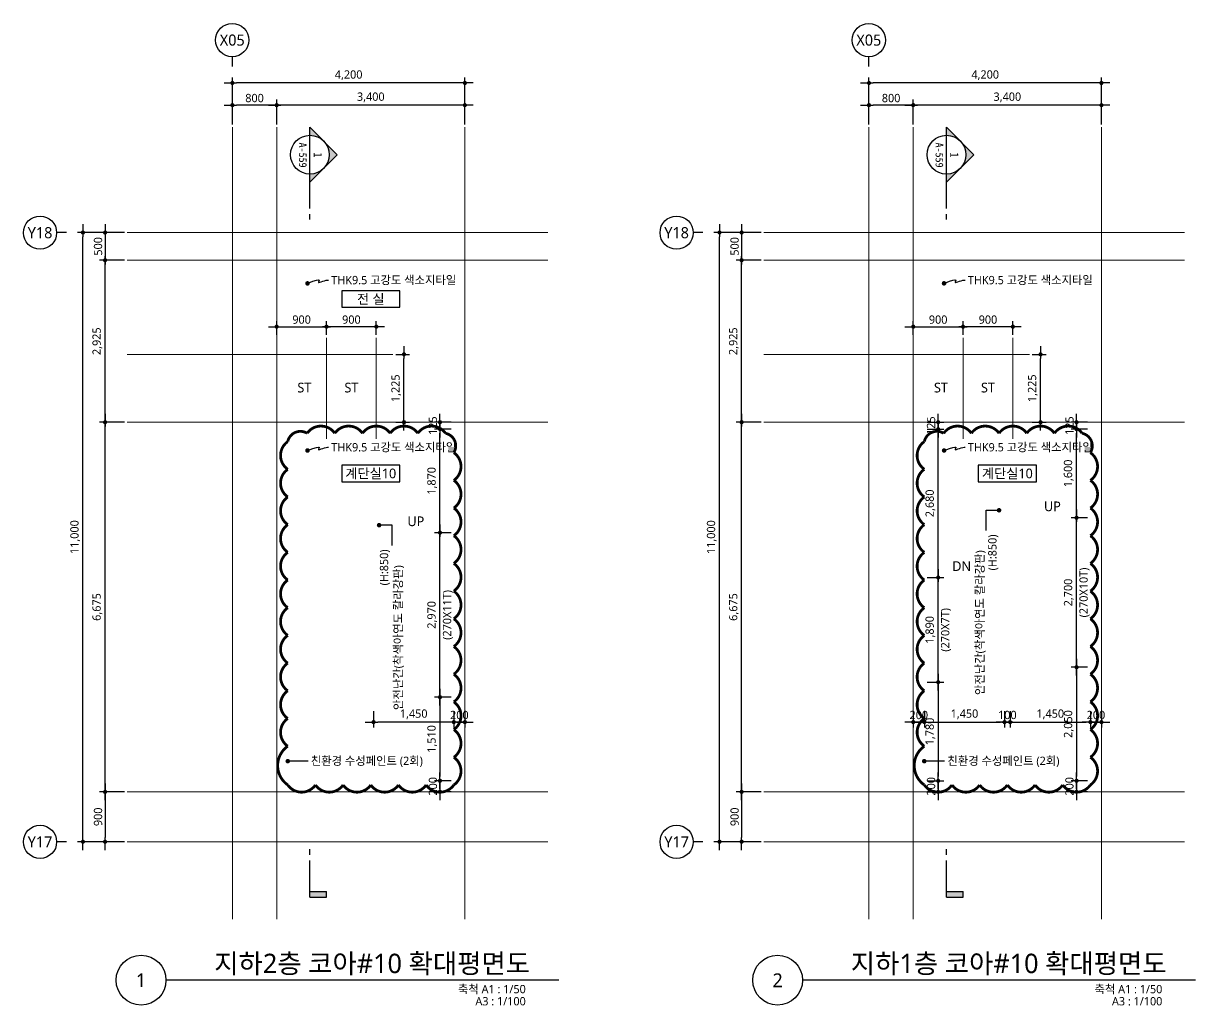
# Model space of a CAD drawing. Header units: millimetres. Extents: x 1467181 to 1850972, y 836037 to 895281.
# Drawn here: x 1467181 to 1488356, y 837003 to 854736 of the extents above; entities that cross this region are included whole.
import ezdxf
from ezdxf.enums import TextEntityAlignment as Align

# ---------------------------------------------------------------- set-up
doc = ezdxf.new("R2010")
doc.units = ezdxf.units.MM
doc.header["$MEASUREMENT"] = 0
doc.linetypes.add('CEN', pattern=[62, 60, -1, 0, -1])
doc.layers.get('0').update_dxf_attribs({"linetype": 'CONTINUOUS'})
for name, color, linetype, lineweight in [('A-AXIS-BUBL', 7, 'CONTINUOUS', 25), ('A-CNTL', 1, 'CEN', 15), ('A-DIMS', 7, 'CONTINUOUS', 25), ('A-MKXS-LEAD', 7, 'CONTINUOUS', 25), ('A-MKXS-MAK1', 3, 'CONTINUOUS', 25), ('A-MKXS-TEXT1', 3, 'CONTINUOUS', 25), ('A-MKXS-TEXT2', 7, 'CONTINUOUS', 25), ('A-MKXX-NAME', 3, 'CONTINUOUS', 25), ('A-MKXX-SYMB', 7, 'CONTINUOUS', 25), ('A-XXXX-SYMB', 7, 'CONTINUOUS', 25), ('A-XXXX-TXT1', 3, 'CONTINUOUS', 25), ('A-XXXX-TXT2', 3, 'CONTINUOUS', 25), ('REV-202205', 20, 'CONTINUOUS', 25)]:
    doc.layers.add(name, color=color, linetype=linetype, lineweight=lineweight)
doc.styles.add('HY울릉도L', font='')
doc.styles.add('돋움체', font='')
doc.styles.add('맑은고딕', font='malgun.ttf')
doc.styles.get('HY울릉도L').set_extended_font_data('HYwulM')
doc.styles.get('돋움체').set_extended_font_data('DotumChe')
doc.dimstyles.new('CDIM', dxfattribs={"dimtxt": 3, "dimasz": 1.5, "dimexe": 2, "dimexo": 1, "dimgap": 1, "dimtad": 1, "dimdec": 0, "dimrnd": 0.5, "dimzin": 0, "dimdsep": 32, "dimlunit": 6, "dimtxsty": 'HY울릉도L', "dimblk1": '_CIDOT', "dimblk2": '_CIDOT', "dimsah": 1, "dimcen": 5.5, "dimclrd": 2, "dimclre": 2, "dimclrt": 7, "dimadec": 0, "dimazin": 0, "dimtfac": 1, "dimtdec": 0, "dimtix": 1, "dimtmove": 2, "dimatfit": 1, "dimldrblk": '_CIDOT', "dimfxl": 1, "dimtolj": 1, "dimtzin": 0, "dimlwd": -1, "dimarcsym": 0})

# ---------------------------------------------------------------- blocks, each defined once
blk = doc.blocks.new('_CIDOT')
at = {"color": 0, "linetype": 'ByBlock'}
blk.add_line((2, 0), (-1, 0), dxfattribs=at)
at = {"color": 0, "linetype": 'ByBlock', "const_width": 0.5}
blk.add_lwpolyline([(-0.25, 0, 1), (0.25, 0, 1)], format="xyb", close=True, dxfattribs=at)
blk = doc.blocks.new('*D57')
at = {"layer": 'A-DIMS', "lineweight": -2, "transparency": 16777216}
for p, q in [((800, 1950), (800, 2400)), ((4200, 1950), (4200, 2400))]:
    blk.add_line(p, q, dxfattribs=at)
at = {"layer": 'A-DIMS', "transparency": 16777216}
blk.add_line((4125, 2300), (875, 2300), dxfattribs=at)
at = {"layer": 'A-DIMS', "transparency": 16777216, "xscale": 75, "yscale": 75, "zscale": 75, "rotation": 180}
blk.add_blockref('_CIDOT', (800, 2300), dxfattribs=at)
at = {"layer": 'A-DIMS', "transparency": 16777216, "xscale": 75, "yscale": 75, "zscale": 75}
blk.add_blockref('_CIDOT', (4200, 2300), dxfattribs=at)
at = {"layer": 'A-DIMS', "color": 3, "transparency": 16777216, "insert": (2500, 2440), "char_height": 150, "attachment_point": 5, "style": '맑은고딕'}
blk.add_mtext('\\A1;3,400', dxfattribs=at)
blk = doc.blocks.new('*D58')
at = {"layer": 'A-DIMS', "lineweight": -2, "transparency": 16777216}
for p, q in [((-1950, -10100), (-2400, -10100)), ((-1950, -11000), (-2400, -11000))]:
    blk.add_line(p, q, dxfattribs=at)
at = {"layer": 'A-DIMS', "transparency": 16777216}
blk.add_line((-2300, -10175), (-2300, -10925), dxfattribs=at)
at = {"layer": 'A-DIMS', "transparency": 16777216, "xscale": 75, "yscale": 75, "zscale": 75}
for p, rotation in [((-2300, -10100), 90), ((-2300, -11000), 270)]:
    blk.add_blockref('_CIDOT', p, dxfattribs=dict(at, rotation=rotation))
at = {"layer": 'A-DIMS', "color": 3, "transparency": 16777216, "insert": (-2427, -10550), "char_height": 150, "attachment_point": 5, "rotation": 90, "style": '맑은고딕'}
blk.add_mtext('\\A1;900', dxfattribs=at)
blk = doc.blocks.new('*D59')
at = {"layer": 'A-DIMS', "lineweight": -2, "transparency": 16777216}
for p, q in [((0, 1950), (0, 2400)), ((800, 1950), (800, 2400))]:
    blk.add_line(p, q, dxfattribs=at)
at = {"layer": 'A-DIMS', "transparency": 16777216}
blk.add_line((725, 2300), (75, 2300), dxfattribs=at)
at = {"layer": 'A-DIMS', "transparency": 16777216, "xscale": 75, "yscale": 75, "zscale": 75, "rotation": 180}
blk.add_blockref('_CIDOT', (0, 2300), dxfattribs=at)
at = {"layer": 'A-DIMS', "transparency": 16777216, "xscale": 75, "yscale": 75, "zscale": 75}
blk.add_blockref('_CIDOT', (800, 2300), dxfattribs=at)
at = {"layer": 'A-DIMS', "color": 3, "transparency": 16777216, "insert": (400, 2427), "char_height": 150, "attachment_point": 5, "style": '맑은고딕'}
blk.add_mtext('\\A1;800', dxfattribs=at)
blk = doc.blocks.new('*D60')
at = {"layer": 'A-DIMS', "lineweight": -2, "transparency": 16777216}
for p, q in [((0, 1950), (0, 2800)), ((4200, 1950), (4200, 2800))]:
    blk.add_line(p, q, dxfattribs=at)
at = {"layer": 'A-DIMS', "transparency": 16777216}
blk.add_line((4125, 2700), (75, 2700), dxfattribs=at)
at = {"layer": 'A-DIMS', "transparency": 16777216, "xscale": 75, "yscale": 75, "zscale": 75, "rotation": 180}
blk.add_blockref('_CIDOT', (0, 2700), dxfattribs=at)
at = {"layer": 'A-DIMS', "transparency": 16777216, "xscale": 75, "yscale": 75, "zscale": 75}
blk.add_blockref('_CIDOT', (4200, 2700), dxfattribs=at)
at = {"layer": 'A-DIMS', "color": 3, "transparency": 16777216, "insert": (2100, 2840), "char_height": 150, "attachment_point": 5, "style": '맑은고딕'}
blk.add_mtext('\\A1;4,200', dxfattribs=at)
blk = doc.blocks.new('*D61')
at = {"layer": 'A-DIMS', "lineweight": -2, "transparency": 16777216}
for p, q in [((-1950, 0), (-2800, 0)), ((-1950, -11000), (-2800, -11000))]:
    blk.add_line(p, q, dxfattribs=at)
at = {"layer": 'A-DIMS', "transparency": 16777216}
blk.add_line((-2700, -10925), (-2700, -75), dxfattribs=at)
at = {"layer": 'A-DIMS', "transparency": 16777216, "xscale": 75, "yscale": 75, "zscale": 75}
for p, rotation in [((-2700, 0), 90), ((-2700, -11000), 270)]:
    blk.add_blockref('_CIDOT', p, dxfattribs=dict(at, rotation=rotation))
at = {"layer": 'A-DIMS', "color": 3, "transparency": 16777216, "insert": (-2840, -5500), "char_height": 150, "attachment_point": 5, "rotation": 90, "style": '맑은고딕'}
blk.add_mtext('\\A1;11,000', dxfattribs=at)
blk = doc.blocks.new('*D62')
at = {"layer": 'A-DIMS', "lineweight": -2, "transparency": 16777216}
for p, q in [((-1950, 0), (-2400, 0)), ((-1950, -500), (-2400, -500))]:
    blk.add_line(p, q, dxfattribs=at)
at = {"layer": 'A-DIMS', "transparency": 16777216}
blk.add_line((-2300, -75), (-2300, -425), dxfattribs=at)
at = {"layer": 'A-DIMS', "transparency": 16777216, "xscale": 75, "yscale": 75, "zscale": 75}
for p, rotation in [((-2300, 0), 90), ((-2300, -500), 270)]:
    blk.add_blockref('_CIDOT', p, dxfattribs=dict(at, rotation=rotation))
at = {"layer": 'A-DIMS', "color": 3, "transparency": 16777216, "insert": (-2427, -250), "char_height": 150, "attachment_point": 5, "rotation": 90, "style": '맑은고딕'}
blk.add_mtext('\\A1;500', dxfattribs=at)
blk = doc.blocks.new('*D63')
at = {"layer": 'A-DIMS', "lineweight": -2, "transparency": 16777216}
for p, q in [((-1950, -3425), (-2400, -3425)), ((-1950, -10100), (-2400, -10100))]:
    blk.add_line(p, q, dxfattribs=at)
at = {"layer": 'A-DIMS', "transparency": 16777216}
blk.add_line((-2300, -10025), (-2300, -3500), dxfattribs=at)
at = {"layer": 'A-DIMS', "transparency": 16777216, "xscale": 75, "yscale": 75, "zscale": 75}
for p, rotation in [((-2300, -3425), 90), ((-2300, -10100), 270)]:
    blk.add_blockref('_CIDOT', p, dxfattribs=dict(at, rotation=rotation))
at = {"layer": 'A-DIMS', "color": 3, "transparency": 16777216, "insert": (-2440, -6762), "char_height": 150, "attachment_point": 5, "rotation": 90, "style": '맑은고딕'}
blk.add_mtext('\\A1;6,675', dxfattribs=at)
blk = doc.blocks.new('*D64')
at = {"layer": 'A-DIMS', "lineweight": -2, "transparency": 16777216}
for p, q in [((-1950, -500), (-2400, -500)), ((-1950, -3425), (-2400, -3425))]:
    blk.add_line(p, q, dxfattribs=at)
at = {"layer": 'A-DIMS', "transparency": 16777216}
blk.add_line((-2300, -3350), (-2300, -575), dxfattribs=at)
at = {"layer": 'A-DIMS', "transparency": 16777216, "xscale": 75, "yscale": 75, "zscale": 75}
for p, rotation in [((-2300, -500), 90), ((-2300, -3425), 270)]:
    blk.add_blockref('_CIDOT', p, dxfattribs=dict(at, rotation=rotation))
at = {"layer": 'A-DIMS', "color": 3, "transparency": 16777216, "insert": (-2440, -1963), "char_height": 150, "attachment_point": 5, "rotation": 90, "style": '맑은고딕'}
blk.add_mtext('\\A1;2,925', dxfattribs=at)
blk = doc.blocks.new('*D65')
at = {"layer": 'A-DIMS', "lineweight": -2, "transparency": 16777216}
for p, q in [((1700, -1850), (1700, -1600)), ((2600, -1850), (2600, -1600))]:
    blk.add_line(p, q, dxfattribs=at)
at = {"layer": 'A-DIMS', "transparency": 16777216}
blk.add_line((2525, -1700), (1775, -1700), dxfattribs=at)
at = {"layer": 'A-DIMS', "transparency": 16777216, "xscale": 75, "yscale": 75, "zscale": 75, "rotation": 180}
blk.add_blockref('_CIDOT', (1700, -1700), dxfattribs=at)
at = {"layer": 'A-DIMS', "transparency": 16777216, "xscale": 75, "yscale": 75, "zscale": 75}
blk.add_blockref('_CIDOT', (2600, -1700), dxfattribs=at)
at = {"layer": 'A-DIMS', "color": 3, "transparency": 16777216, "insert": (2150, -1573), "char_height": 150, "attachment_point": 5, "style": '맑은고딕'}
blk.add_mtext('\\A1;900', dxfattribs=at)
blk = doc.blocks.new('*D66')
at = {"layer": 'A-DIMS', "lineweight": -2, "transparency": 16777216}
for p, q in [((800, -1850), (800, -1600)), ((1700, -1850), (1700, -1600))]:
    blk.add_line(p, q, dxfattribs=at)
at = {"layer": 'A-DIMS', "transparency": 16777216}
blk.add_line((875, -1700), (1625, -1700), dxfattribs=at)
at = {"layer": 'A-DIMS', "transparency": 16777216, "xscale": 75, "yscale": 75, "zscale": 75, "rotation": 180}
blk.add_blockref('_CIDOT', (800, -1700), dxfattribs=at)
at = {"layer": 'A-DIMS', "transparency": 16777216, "xscale": 75, "yscale": 75, "zscale": 75}
blk.add_blockref('_CIDOT', (1700, -1700), dxfattribs=at)
at = {"layer": 'A-DIMS', "color": 3, "transparency": 16777216, "insert": (1250, -1573), "char_height": 150, "attachment_point": 5, "style": '맑은고딕'}
blk.add_mtext('\\A1;900', dxfattribs=at)
blk = doc.blocks.new('*D67')
at = {"layer": 'A-DIMS', "lineweight": -2, "transparency": 16777216}
for p, q in [((2950, -2200), (3200, -2200)), ((2950, -3425), (3200, -3425))]:
    blk.add_line(p, q, dxfattribs=at)
at = {"layer": 'A-DIMS', "transparency": 16777216}
blk.add_line((3100, -3350), (3100, -2275), dxfattribs=at)
at = {"layer": 'A-DIMS', "transparency": 16777216, "xscale": 75, "yscale": 75, "zscale": 75}
for p, rotation in [((3100, -2200), 90), ((3100, -3425), 270)]:
    blk.add_blockref('_CIDOT', p, dxfattribs=dict(at, rotation=rotation))
at = {"layer": 'A-DIMS', "color": 3, "transparency": 16777216, "insert": (2960, -2812), "char_height": 150, "attachment_point": 5, "rotation": 90, "style": '맑은고딕'}
blk.add_mtext('\\A1;1,225', dxfattribs=at)
blk = doc.blocks.new('CORE 10- 단면')
at = {"layer": 'A-MKXS-MAK1'}
blk.add_hatch(color=256, dxfattribs=at).paths.add_polyline_path([(22637, 13298), (22637, 13398), (22937, 13398), (22937, 13298)])
h = blk.add_hatch(color=256, dxfattribs=at)
h.paths.add_polyline_path([(22442, -7), (22690, 241, 0.414214), (22690, -254)])
h.paths.add_polyline_path([(22690, 241), (22937, 488), (22937, 343, 0.198912)])
h.paths.add_polyline_path([(22690, -254, 0.198912), (22937, -357), (22937, -502)])
for p, q in [((22637, 13398), (22637, 13298)), ((22937, 13398), (22637, 13398)), ((22937, 13398), (22937, 12735)), ((22937, 13298), (22637, 13298)), ((22937, 12635), (22937, 12535)), ((22937, 1166), (22937, 1066)), ((22937, 966), (22937, -502)), ((22937, 488), (22442, -7)), ((22937, -502), (22442, -7))]:
    blk.add_line(p, q, dxfattribs=at)
blk.add_circle((22937, -7), 350, dxfattribs=at)
at = {"layer": 'A-MKXS-TEXT2', "style": '돋움체'}
for s, height, p in [('A-559', 140, (23065, 0)), ('1', 150, (22793, -2))]:
    blk.add_text(s, height=height, rotation=90, dxfattribs=at).set_placement(p, align=Align.MIDDLE)
blk = doc.blocks.new('*D470')
at = {"layer": 'A-DIMS', "lineweight": -2, "transparency": 16777216}
for p, q in [((1474906, 845541), (1474606, 845541)), ((1474906, 842571), (1474606, 842571))]:
    blk.add_line(p, q, dxfattribs=at)
at = {"layer": 'A-DIMS', "transparency": 16777216}
blk.add_line((1474706, 842646), (1474706, 845466), dxfattribs=at)
at = {"layer": 'A-DIMS', "transparency": 16777216, "xscale": 75, "yscale": 75, "zscale": 75}
for p, rotation in [((1474706, 845541), 90), ((1474706, 842571), 270)]:
    blk.add_blockref('_CIDOT', p, dxfattribs=dict(at, rotation=rotation))
at = {"layer": 'A-DIMS', "color": 3, "transparency": 16777216, "char_height": 150, "attachment_point": 5, "rotation": 90, "style": '맑은고딕'}
for s, insert in [('\\A1;(270X11T)', (1474850, 844056)), ('\\A1;2,970', (1474566, 844056))]:
    blk.add_mtext(s, dxfattribs=dict(at, insert=insert))
blk = doc.blocks.new('*D471')
at = {"layer": 'A-DIMS', "lineweight": -2, "transparency": 16777216}
for p, q in [((1474906, 842571), (1474606, 842571)), ((1474906, 841061), (1474606, 841061))]:
    blk.add_line(p, q, dxfattribs=at)
at = {"layer": 'A-DIMS', "transparency": 16777216}
blk.add_line((1474706, 842496), (1474706, 841136), dxfattribs=at)
at = {"layer": 'A-DIMS', "transparency": 16777216, "xscale": 75, "yscale": 75, "zscale": 75}
for p, rotation in [((1474706, 842571), 90), ((1474706, 841061), 270)]:
    blk.add_blockref('_CIDOT', p, dxfattribs=dict(at, rotation=rotation))
at = {"layer": 'A-DIMS', "color": 3, "transparency": 16777216, "insert": (1474566, 841816), "char_height": 150, "attachment_point": 5, "rotation": 90, "style": '맑은고딕'}
blk.add_mtext('\\A1;1,510', dxfattribs=at)
blk = doc.blocks.new('*D472')
at = {"layer": 'A-DIMS', "lineweight": -2, "transparency": 16777216}
for p, q in [((1474906, 847411), (1474606, 847411)), ((1474906, 845541), (1474606, 845541))]:
    blk.add_line(p, q, dxfattribs=at)
at = {"layer": 'A-DIMS', "transparency": 16777216}
blk.add_line((1474706, 845616), (1474706, 847336), dxfattribs=at)
at = {"layer": 'A-DIMS', "transparency": 16777216, "xscale": 75, "yscale": 75, "zscale": 75}
for p, rotation in [((1474706, 847411), 90), ((1474706, 845541), 270)]:
    blk.add_blockref('_CIDOT', p, dxfattribs=dict(at, rotation=rotation))
at = {"layer": 'A-DIMS', "color": 3, "transparency": 16777216, "insert": (1474566, 846476), "char_height": 150, "attachment_point": 5, "rotation": 90, "style": '맑은고딕'}
blk.add_mtext('\\A1;1,870', dxfattribs=at)
blk = doc.blocks.new('*D473')
at = {"layer": 'A-DIMS', "transparency": 16777216}
for p, q in [((1474706, 847611), (1474706, 847686)), ((1474706, 847411), (1474706, 847536)), ((1474706, 847336), (1474706, 847261))]:
    blk.add_line(p, q, dxfattribs=at)
at = {"layer": 'A-DIMS', "lineweight": -2, "transparency": 16777216}
for p, q in [((1474906, 847536), (1474606, 847536)), ((1474906, 847411), (1474606, 847411))]:
    blk.add_line(p, q, dxfattribs=at)
at = {"layer": 'A-DIMS', "transparency": 16777216, "xscale": 75, "yscale": 75, "zscale": 75}
for p, rotation in [((1474706, 847536), 270), ((1474706, 847411), 90)]:
    blk.add_blockref('_CIDOT', p, dxfattribs=dict(at, rotation=rotation))
at = {"layer": 'A-DIMS', "color": 3, "transparency": 16777216, "insert": (1474578, 847473), "char_height": 150, "attachment_point": 5, "rotation": 90, "style": '맑은고딕'}
blk.add_mtext('\\A1;125', dxfattribs=at)
blk = doc.blocks.new('*D474')
at = {"layer": 'A-DIMS', "transparency": 16777216}
for p, q in [((1474706, 841136), (1474706, 841211)), ((1474706, 841061), (1474706, 840861)), ((1474706, 840786), (1474706, 840711))]:
    blk.add_line(p, q, dxfattribs=at)
at = {"layer": 'A-DIMS', "lineweight": -2, "transparency": 16777216}
for p, q in [((1474906, 841061), (1474606, 841061)), ((1474906, 840861), (1474606, 840861))]:
    blk.add_line(p, q, dxfattribs=at)
at = {"layer": 'A-DIMS', "transparency": 16777216, "xscale": 75, "yscale": 75, "zscale": 75}
for p, rotation in [((1474706, 841061), 270), ((1474706, 840861), 90)]:
    blk.add_blockref('_CIDOT', p, dxfattribs=dict(at, rotation=rotation))
at = {"layer": 'A-DIMS', "color": 3, "transparency": 16777216, "insert": (1474579, 840961), "char_height": 150, "attachment_point": 5, "rotation": 90, "style": '맑은고딕'}
blk.add_mtext('\\A1;200', dxfattribs=at)
blk = doc.blocks.new('*D475')
at = {"layer": 'A-DIMS', "lineweight": -2, "transparency": 16777216}
for p, q in [((1473506, 842321), (1473506, 842021)), ((1474956, 842321), (1474956, 842021))]:
    blk.add_line(p, q, dxfattribs=at)
at = {"layer": 'A-DIMS', "transparency": 16777216}
blk.add_line((1474881, 842121), (1473581, 842121), dxfattribs=at)
at = {"layer": 'A-DIMS', "transparency": 16777216, "xscale": 75, "yscale": 75, "zscale": 75, "rotation": 180}
blk.add_blockref('_CIDOT', (1473506, 842121), dxfattribs=at)
at = {"layer": 'A-DIMS', "transparency": 16777216, "xscale": 75, "yscale": 75, "zscale": 75}
blk.add_blockref('_CIDOT', (1474956, 842121), dxfattribs=at)
at = {"layer": 'A-DIMS', "color": 3, "transparency": 16777216, "insert": (1474231, 842261), "char_height": 150, "attachment_point": 5, "style": '맑은고딕'}
blk.add_mtext('\\A1;1,450', dxfattribs=at)
blk = doc.blocks.new('*D476')
at = {"layer": 'A-DIMS', "lineweight": -2, "transparency": 16777216}
for p, q in [((1474956, 842321), (1474956, 842021)), ((1475156, 842321), (1475156, 842021))]:
    blk.add_line(p, q, dxfattribs=at)
at = {"layer": 'A-DIMS', "transparency": 16777216}
for p, q in [((1474881, 842121), (1474806, 842121)), ((1475156, 842121), (1474956, 842121)), ((1475231, 842121), (1475306, 842121))]:
    blk.add_line(p, q, dxfattribs=at)
at = {"layer": 'A-DIMS', "transparency": 16777216, "xscale": 75, "yscale": 75, "zscale": 75}
blk.add_blockref('_CIDOT', (1474956, 842121), dxfattribs=at)
at = {"layer": 'A-DIMS', "transparency": 16777216, "xscale": 75, "yscale": 75, "zscale": 75, "rotation": 180}
blk.add_blockref('_CIDOT', (1475156, 842121), dxfattribs=at)
at = {"layer": 'A-DIMS', "color": 3, "transparency": 16777216, "insert": (1475056, 842248), "char_height": 150, "attachment_point": 5, "style": '맑은고딕'}
blk.add_mtext('\\A1;200', dxfattribs=at)
blk = doc.blocks.new('*D477')
at = {"layer": 'A-DIMS', "lineweight": -2, "transparency": 16777216}
for p, q in [((1483506, 844731), (1483806, 844731)), ((1483506, 842841), (1483806, 842841))]:
    blk.add_line(p, q, dxfattribs=at)
at = {"layer": 'A-DIMS', "transparency": 16777216}
blk.add_line((1483706, 842916), (1483706, 844656), dxfattribs=at)
at = {"layer": 'A-DIMS', "transparency": 16777216, "xscale": 75, "yscale": 75, "zscale": 75}
for p, rotation in [((1483706, 844731), 90), ((1483706, 842841), 270)]:
    blk.add_blockref('_CIDOT', p, dxfattribs=dict(at, rotation=rotation))
at = {"layer": 'A-DIMS', "color": 3, "transparency": 16777216, "char_height": 150, "attachment_point": 5, "rotation": 90, "style": '맑은고딕'}
for s, insert in [('\\A1;(270X7T)', (1483849, 843786)), ('\\A1;1,890', (1483565, 843786))]:
    blk.add_mtext(s, dxfattribs=dict(at, insert=insert))
blk = doc.blocks.new('*D478')
at = {"layer": 'A-DIMS', "lineweight": -2, "transparency": 16777216}
for p, q in [((1483506, 842841), (1483806, 842841)), ((1483506, 841061), (1483806, 841061))]:
    blk.add_line(p, q, dxfattribs=at)
at = {"layer": 'A-DIMS', "transparency": 16777216}
blk.add_line((1483706, 842766), (1483706, 841136), dxfattribs=at)
at = {"layer": 'A-DIMS', "transparency": 16777216, "xscale": 75, "yscale": 75, "zscale": 75}
for p, rotation in [((1483706, 842841), 90), ((1483706, 841061), 270)]:
    blk.add_blockref('_CIDOT', p, dxfattribs=dict(at, rotation=rotation))
at = {"layer": 'A-DIMS', "color": 3, "transparency": 16777216, "insert": (1483565, 841951), "char_height": 150, "attachment_point": 5, "rotation": 90, "style": '맑은고딕'}
blk.add_mtext('\\A1;1,780', dxfattribs=at)
blk = doc.blocks.new('*D479')
at = {"layer": 'A-DIMS', "lineweight": -2, "transparency": 16777216}
for p, q in [((1483506, 847411), (1483806, 847411)), ((1483506, 844731), (1483806, 844731))]:
    blk.add_line(p, q, dxfattribs=at)
at = {"layer": 'A-DIMS', "transparency": 16777216}
blk.add_line((1483706, 844806), (1483706, 847336), dxfattribs=at)
at = {"layer": 'A-DIMS', "transparency": 16777216, "xscale": 75, "yscale": 75, "zscale": 75}
for p, rotation in [((1483706, 847411), 90), ((1483706, 844731), 270)]:
    blk.add_blockref('_CIDOT', p, dxfattribs=dict(at, rotation=rotation))
at = {"layer": 'A-DIMS', "color": 3, "transparency": 16777216, "insert": (1483566, 846071), "char_height": 150, "attachment_point": 5, "rotation": 90, "style": '맑은고딕'}
blk.add_mtext('\\A1;2,680', dxfattribs=at)
blk = doc.blocks.new('*D480')
at = {"layer": 'A-DIMS', "transparency": 16777216}
for p, q in [((1483706, 847611), (1483706, 847686)), ((1483706, 847411), (1483706, 847536)), ((1483706, 847336), (1483706, 847261))]:
    blk.add_line(p, q, dxfattribs=at)
at = {"layer": 'A-DIMS', "lineweight": -2, "transparency": 16777216}
for p, q in [((1483506, 847536), (1483806, 847536)), ((1483506, 847411), (1483806, 847411))]:
    blk.add_line(p, q, dxfattribs=at)
at = {"layer": 'A-DIMS', "transparency": 16777216, "xscale": 75, "yscale": 75, "zscale": 75}
for p, rotation in [((1483706, 847536), 270), ((1483706, 847411), 90)]:
    blk.add_blockref('_CIDOT', p, dxfattribs=dict(at, rotation=rotation))
at = {"layer": 'A-DIMS', "color": 3, "transparency": 16777216, "insert": (1483578, 847473), "char_height": 150, "attachment_point": 5, "rotation": 90, "style": '맑은고딕'}
blk.add_mtext('\\A1;125', dxfattribs=at)
blk = doc.blocks.new('*D481')
at = {"layer": 'A-DIMS', "transparency": 16777216}
for p, q in [((1483706, 841136), (1483706, 841211)), ((1483706, 841061), (1483706, 840861)), ((1483706, 840786), (1483706, 840711))]:
    blk.add_line(p, q, dxfattribs=at)
at = {"layer": 'A-DIMS', "lineweight": -2, "transparency": 16777216}
for p, q in [((1483506, 841061), (1483806, 841061)), ((1483506, 840861), (1483806, 840861))]:
    blk.add_line(p, q, dxfattribs=at)
at = {"layer": 'A-DIMS', "transparency": 16777216, "xscale": 75, "yscale": 75, "zscale": 75}
for p, rotation in [((1483706, 841061), 270), ((1483706, 840861), 90)]:
    blk.add_blockref('_CIDOT', p, dxfattribs=dict(at, rotation=rotation))
at = {"layer": 'A-DIMS', "color": 3, "transparency": 16777216, "insert": (1483578, 840961), "char_height": 150, "attachment_point": 5, "rotation": 90, "style": '맑은고딕'}
blk.add_mtext('\\A1;200', dxfattribs=at)
blk = doc.blocks.new('*D482')
at = {"layer": 'A-DIMS', "lineweight": -2, "transparency": 16777216}
for p, q in [((1483456, 842321), (1483456, 842021)), ((1484906, 842321), (1484906, 842021))]:
    blk.add_line(p, q, dxfattribs=at)
at = {"layer": 'A-DIMS', "transparency": 16777216}
blk.add_line((1483531, 842121), (1484831, 842121), dxfattribs=at)
at = {"layer": 'A-DIMS', "transparency": 16777216, "xscale": 75, "yscale": 75, "zscale": 75, "rotation": 180}
blk.add_blockref('_CIDOT', (1483456, 842121), dxfattribs=at)
at = {"layer": 'A-DIMS', "transparency": 16777216, "xscale": 75, "yscale": 75, "zscale": 75}
blk.add_blockref('_CIDOT', (1484906, 842121), dxfattribs=at)
at = {"layer": 'A-DIMS', "color": 3, "transparency": 16777216, "insert": (1484181, 842261), "char_height": 150, "attachment_point": 5, "style": '맑은고딕'}
blk.add_mtext('\\A1;1,450', dxfattribs=at)
blk = doc.blocks.new('*D483')
at = {"layer": 'A-DIMS', "lineweight": -2, "transparency": 16777216}
for p, q in [((1483256, 842321), (1483256, 842021)), ((1483456, 842321), (1483456, 842021))]:
    blk.add_line(p, q, dxfattribs=at)
at = {"layer": 'A-DIMS', "transparency": 16777216}
for p, q in [((1483181, 842121), (1483106, 842121)), ((1483256, 842121), (1483456, 842121)), ((1483531, 842121), (1483606, 842121))]:
    blk.add_line(p, q, dxfattribs=at)
at = {"layer": 'A-DIMS', "transparency": 16777216, "xscale": 75, "yscale": 75, "zscale": 75}
blk.add_blockref('_CIDOT', (1483256, 842121), dxfattribs=at)
at = {"layer": 'A-DIMS', "transparency": 16777216, "xscale": 75, "yscale": 75, "zscale": 75, "rotation": 180}
blk.add_blockref('_CIDOT', (1483456, 842121), dxfattribs=at)
at = {"layer": 'A-DIMS', "color": 3, "transparency": 16777216, "insert": (1483356, 842248), "char_height": 150, "attachment_point": 5, "style": '맑은고딕'}
blk.add_mtext('\\A1;200', dxfattribs=at)
blk = doc.blocks.new('*D484')
at = {"layer": 'A-DIMS', "lineweight": -2, "transparency": 16777216}
for p, q in [((1485006, 842321), (1485006, 842021)), ((1486456, 842321), (1486456, 842021))]:
    blk.add_line(p, q, dxfattribs=at)
at = {"layer": 'A-DIMS', "transparency": 16777216}
blk.add_line((1485081, 842121), (1486381, 842121), dxfattribs=at)
at = {"layer": 'A-DIMS', "transparency": 16777216, "xscale": 75, "yscale": 75, "zscale": 75, "rotation": 180}
blk.add_blockref('_CIDOT', (1485006, 842121), dxfattribs=at)
at = {"layer": 'A-DIMS', "transparency": 16777216, "xscale": 75, "yscale": 75, "zscale": 75}
blk.add_blockref('_CIDOT', (1486456, 842121), dxfattribs=at)
at = {"layer": 'A-DIMS', "color": 3, "transparency": 16777216, "insert": (1485731, 842261), "char_height": 150, "attachment_point": 5, "style": '맑은고딕'}
blk.add_mtext('\\A1;1,450', dxfattribs=at)
blk = doc.blocks.new('*D485')
at = {"layer": 'A-DIMS', "lineweight": -2, "transparency": 16777216}
for p, q in [((1484906, 842321), (1484906, 842021)), ((1485006, 842321), (1485006, 842021))]:
    blk.add_line(p, q, dxfattribs=at)
at = {"layer": 'A-DIMS', "transparency": 16777216}
for p, q in [((1484831, 842121), (1484756, 842121)), ((1484906, 842121), (1485006, 842121)), ((1485081, 842121), (1485156, 842121))]:
    blk.add_line(p, q, dxfattribs=at)
at = {"layer": 'A-DIMS', "transparency": 16777216, "xscale": 75, "yscale": 75, "zscale": 75}
blk.add_blockref('_CIDOT', (1484906, 842121), dxfattribs=at)
at = {"layer": 'A-DIMS', "transparency": 16777216, "xscale": 75, "yscale": 75, "zscale": 75, "rotation": 180}
blk.add_blockref('_CIDOT', (1485006, 842121), dxfattribs=at)
at = {"layer": 'A-DIMS', "color": 3, "transparency": 16777216, "insert": (1484956, 842249), "char_height": 150, "attachment_point": 5, "style": '맑은고딕'}
blk.add_mtext('\\A1;100', dxfattribs=at)
blk = doc.blocks.new('*D486')
at = {"layer": 'A-DIMS', "lineweight": -2, "transparency": 16777216}
for p, q in [((1486456, 842321), (1486456, 842021)), ((1486656, 842321), (1486656, 842021))]:
    blk.add_line(p, q, dxfattribs=at)
at = {"layer": 'A-DIMS', "transparency": 16777216}
for p, q in [((1486381, 842121), (1486306, 842121)), ((1486456, 842121), (1486656, 842121)), ((1486731, 842121), (1486806, 842121))]:
    blk.add_line(p, q, dxfattribs=at)
at = {"layer": 'A-DIMS', "transparency": 16777216, "xscale": 75, "yscale": 75, "zscale": 75}
blk.add_blockref('_CIDOT', (1486456, 842121), dxfattribs=at)
at = {"layer": 'A-DIMS', "transparency": 16777216, "xscale": 75, "yscale": 75, "zscale": 75, "rotation": 180}
blk.add_blockref('_CIDOT', (1486656, 842121), dxfattribs=at)
at = {"layer": 'A-DIMS', "color": 3, "transparency": 16777216, "insert": (1486556, 842248), "char_height": 150, "attachment_point": 5, "style": '맑은고딕'}
blk.add_mtext('\\A1;200', dxfattribs=at)
blk = doc.blocks.new('*D487')
at = {"layer": 'A-DIMS', "lineweight": -2, "transparency": 16777216}
for p, q in [((1486406, 845811), (1486106, 845811)), ((1486406, 843111), (1486106, 843111))]:
    blk.add_line(p, q, dxfattribs=at)
at = {"layer": 'A-DIMS', "transparency": 16777216}
blk.add_line((1486206, 843186), (1486206, 845736), dxfattribs=at)
at = {"layer": 'A-DIMS', "transparency": 16777216, "xscale": 75, "yscale": 75, "zscale": 75}
for p, rotation in [((1486206, 845811), 90), ((1486206, 843111), 270)]:
    blk.add_blockref('_CIDOT', p, dxfattribs=dict(at, rotation=rotation))
at = {"layer": 'A-DIMS', "color": 3, "transparency": 16777216, "char_height": 150, "attachment_point": 5, "rotation": 90, "style": '맑은고딕'}
for s, insert in [('\\A1;(270X10T)', (1486349, 844461)), ('\\A1;2,700', (1486066, 844461))]:
    blk.add_mtext(s, dxfattribs=dict(at, insert=insert))
blk = doc.blocks.new('*D488')
at = {"layer": 'A-DIMS', "lineweight": -2, "transparency": 16777216}
for p, q in [((1486406, 843111), (1486106, 843111)), ((1486406, 841061), (1486106, 841061))]:
    blk.add_line(p, q, dxfattribs=at)
at = {"layer": 'A-DIMS', "transparency": 16777216}
blk.add_line((1486206, 843036), (1486206, 841136), dxfattribs=at)
at = {"layer": 'A-DIMS', "transparency": 16777216, "xscale": 75, "yscale": 75, "zscale": 75}
for p, rotation in [((1486206, 843111), 90), ((1486206, 841061), 270)]:
    blk.add_blockref('_CIDOT', p, dxfattribs=dict(at, rotation=rotation))
at = {"layer": 'A-DIMS', "color": 3, "transparency": 16777216, "insert": (1486066, 842086), "char_height": 150, "attachment_point": 5, "rotation": 90, "style": '맑은고딕'}
blk.add_mtext('\\A1;2,050', dxfattribs=at)
blk = doc.blocks.new('*D489')
at = {"layer": 'A-DIMS', "lineweight": -2, "transparency": 16777216}
for p, q in [((1486406, 847411), (1486106, 847411)), ((1486406, 845811), (1486106, 845811))]:
    blk.add_line(p, q, dxfattribs=at)
at = {"layer": 'A-DIMS', "transparency": 16777216}
blk.add_line((1486206, 845886), (1486206, 847336), dxfattribs=at)
at = {"layer": 'A-DIMS', "transparency": 16777216, "xscale": 75, "yscale": 75, "zscale": 75}
for p, rotation in [((1486206, 847411), 90), ((1486206, 845811), 270)]:
    blk.add_blockref('_CIDOT', p, dxfattribs=dict(at, rotation=rotation))
at = {"layer": 'A-DIMS', "color": 3, "transparency": 16777216, "insert": (1486065, 846611), "char_height": 150, "attachment_point": 5, "rotation": 90, "style": '맑은고딕'}
blk.add_mtext('\\A1;1,600', dxfattribs=at)
blk = doc.blocks.new('*D490')
at = {"layer": 'A-DIMS', "transparency": 16777216}
for p, q in [((1486206, 847611), (1486206, 847686)), ((1486206, 847411), (1486206, 847536)), ((1486206, 847336), (1486206, 847261))]:
    blk.add_line(p, q, dxfattribs=at)
at = {"layer": 'A-DIMS', "lineweight": -2, "transparency": 16777216}
for p, q in [((1486406, 847536), (1486106, 847536)), ((1486406, 847411), (1486106, 847411))]:
    blk.add_line(p, q, dxfattribs=at)
at = {"layer": 'A-DIMS', "transparency": 16777216, "xscale": 75, "yscale": 75, "zscale": 75}
for p, rotation in [((1486206, 847536), 270), ((1486206, 847411), 90)]:
    blk.add_blockref('_CIDOT', p, dxfattribs=dict(at, rotation=rotation))
at = {"layer": 'A-DIMS', "color": 3, "transparency": 16777216, "insert": (1486078, 847473), "char_height": 150, "attachment_point": 5, "rotation": 90, "style": '맑은고딕'}
blk.add_mtext('\\A1;125', dxfattribs=at)
blk = doc.blocks.new('*D491')
at = {"layer": 'A-DIMS', "transparency": 16777216}
for p, q in [((1486206, 841136), (1486206, 841211)), ((1486206, 841061), (1486206, 840861)), ((1486206, 840786), (1486206, 840711))]:
    blk.add_line(p, q, dxfattribs=at)
at = {"layer": 'A-DIMS', "lineweight": -2, "transparency": 16777216}
for p, q in [((1486406, 841061), (1486106, 841061)), ((1486406, 840861), (1486106, 840861))]:
    blk.add_line(p, q, dxfattribs=at)
at = {"layer": 'A-DIMS', "transparency": 16777216, "xscale": 75, "yscale": 75, "zscale": 75}
for p, rotation in [((1486206, 841061), 270), ((1486206, 840861), 90)]:
    blk.add_blockref('_CIDOT', p, dxfattribs=dict(at, rotation=rotation))
at = {"layer": 'A-DIMS', "color": 3, "transparency": 16777216, "insert": (1486078, 840961), "char_height": 150, "attachment_point": 5, "rotation": 90, "style": '맑은고딕'}
blk.add_mtext('\\A1;200', dxfattribs=at)
blk = doc.blocks.new('CORE10_GRID')
at = {"layer": 'A-AXIS-BUBL', "ltscale": 0.2}
for p, q in [((0, 3000), (0, 3175)), ((-3000, 0), (-3175, 0)), ((-3000, -11000), (-3175, -11000))]:
    blk.add_line(p, q, dxfattribs=at)
for centre in [(-2.9, 3475), (-3475, -2.9), (-3475, -11002.9)]:
    blk.add_circle(centre, 300, dxfattribs=at)
at = {"layer": 'A-CNTL'}
for p, q in [((0, -12400), (0, 1900)), ((800, -12400), (800, 1900)), ((4200, -12400), (4200, 1900)), ((-1900, 0), (5700, 0)), ((-1900, -500), (5700, -500)), ((1700, -3725), (1700, -1900)), ((2600, -3725), (2600, -1900)), ((-1900, -2200), (2900, -2200)), ((-1900, -3425), (5700, -3425)), ((-1900, -10100), (5700, -10100)), ((-1900, -11000), (5700, -11000))]:
    blk.add_line(p, q, dxfattribs=at)
at = {"layer": 'A-XXXX-TXT2', "ltscale": 0.2, "style": '맑은고딕'}
for s, p in [('X05', (-2.9, 3475)), ('Y18', (-3475, -2.9)), ('Y17', (-3475, -11002.9))]:
    blk.add_text(s, height=200, dxfattribs=at).set_placement(p, align=Align.MIDDLE)
at = {"layer": 'A-DIMS'}
for base, p1, p2, angle, picture, middle in [((0, 2700), (4200, 1900), (0, 1900), 180, '*D60', (2100, 2840.1)), ((0, 2300), (800, 1900), (0, 1900), 180, '*D59', (400, 2427.5)), ((800, 2300), (4200, 1900), (800, 1900), 180, '*D57', (2500, 2440.1)), ((-2700, 0), (-1900, -11000), (-1900, 0), 270, '*D61', (-2840.5, -5500)), ((-2300, -500), (-1900, 0), (-1900, -500), 90, '*D62', (-2427.5, -250)), ((-2300, -500), (-1900, -3425), (-1900, -500), 270, '*D64', (-2440.1, -1962.5)), ((1700, -1700), (800, -1900), (1700, -1900), 180, '*D66', (1250, -1572.5)), ((3100, -2200), (2900, -3425), (2900, -2200), 270, '*D67', (2959.5, -2812.5)), ((-2300, -3425), (-1900, -10100), (-1900, -3425), 270, '*D63', (-2440.1, -6762.5)), ((-2300, -11000), (-1900, -10100), (-1900, -11000), 90, '*D58', (-2427.5, -10550))]:
    dim = blk.add_linear_dim(base=base, p1=p1, p2=p2, angle=angle, dimstyle='CDIM', override={"dimscale": 50, "dimtxsty": '맑은고딕', "dimclrd": 256, "dimclre": 256, "dimclrt": 3}, dxfattribs=at)
    dim.commit()
    dim.dimension.update_dxf_attribs({"geometry": picture, "text_midpoint": middle})
dim = blk.add_linear_dim(base=(1700, -1700), p1=(2600, -1900), p2=(1700, -1900), dimstyle='CDIM', override={"dimscale": 50, "dimtxsty": '맑은고딕', "dimclrd": 256, "dimclre": 256, "dimclrt": 3}, dxfattribs=at)
dim.commit()
dim.dimension.update_dxf_attribs({"geometry": '*D65', "text_midpoint": (2150, -1572.5)})

msp = doc.modelspace()

# ---------------------------------------------------------------- linework, layer by layer
at = {"layer": 'A-MKXS-LEAD', "const_width": 40}
for points in [[(1472291.8, 850045, 1), (1472333.3, 850040.8, 1)], [(1483791.8, 850045, 1), (1483833.3, 850040.8, 1)], [(1472291.8, 847026.6, 1), (1472333.3, 847022.5, 1)], [(1483791.8, 847026.6, 1), (1483833.3, 847022.5, 1)], [(1484803.7, 845924.9, 1), (1484807.8, 845966.4, 1)], [(1473607.8, 845654.9, -1), (1473603.7, 845696.4, -1)], [(1471934.8, 841413.1, -1), (1471976.2, 841417.3, -1)], [(1483434.8, 841413.1, -1), (1483476.2, 841417.3, -1)]]:
    msp.add_lwpolyline(points, format="xyb", close=True, dxfattribs=at)
at = {"layer": 'A-MKXS-LEAD'}
for points in [[(1472311.7, 850042.6), (1472409.5, 850079.5), (1472473.2, 850099.4), (1472509.4, 850105.8), (1472524.8, 850102.3), (1472526, 850092.4), (1472519.5, 850079.6), (1472511.9, 850067.4), (1472510, 850059.4), (1472518.6, 850058), (1472536.8, 850062.4), (1472561.6, 850070.6), (1472590.5, 850080.7), (1472620.7, 850090.8), (1472649.5, 850099), (1472674.2, 850103.3), (1472692.1, 850101.9)], [(1483811.7, 850042.6), (1483909.5, 850079.5), (1483973.2, 850099.4), (1484009.4, 850105.8), (1484024.8, 850102.3), (1484026, 850092.4), (1484019.5, 850079.6), (1484011.9, 850067.4), (1484010, 850059.4), (1484018.6, 850058), (1484036.8, 850062.4), (1484061.6, 850070.6), (1484090.5, 850080.7), (1484120.7, 850090.8), (1484149.5, 850099), (1484174.2, 850103.3), (1484192.1, 850101.9)], [(1472311.7, 847024.2), (1472409.5, 847061.1), (1472473.2, 847081), (1472509.4, 847087.4), (1472524.8, 847084), (1472526, 847074.1), (1472519.5, 847061.3), (1472511.9, 847049.1), (1472510, 847041), (1472518.6, 847039.7), (1472536.8, 847044.1), (1472561.6, 847052.3), (1472590.5, 847062.4), (1472620.7, 847072.5), (1472649.5, 847080.6), (1472674.2, 847085), (1472692.1, 847083.5)], [(1483811.7, 847024.2), (1483909.5, 847061.1), (1483973.2, 847081), (1484009.4, 847087.4), (1484024.8, 847084), (1484026, 847074.1), (1484019.5, 847061.3), (1484011.9, 847049.1), (1484010, 847041), (1484018.6, 847039.7), (1484036.8, 847044.1), (1484061.6, 847052.3), (1484090.5, 847062.4), (1484120.7, 847072.5), (1484149.5, 847080.6), (1484174.2, 847085), (1484192.1, 847083.5)], [(1484572, 845578.6), (1484572, 845945.6), (1484805.8, 845945.6)], [(1473839.5, 845308.6), (1473839.5, 845675.6), (1473605.8, 845675.6)], [(1472322.5, 841415.2), (1471955.5, 841415.2), (1471955.5, 841415.2)], [(1483822.5, 841415.2), (1483455.5, 841415.2), (1483455.5, 841415.2)]]:
    msp.add_lwpolyline(points, dxfattribs=at)
at = {"layer": 'A-MKXX-SYMB'}
for points in [[(1473980.7, 849910.6), (1472930.7, 849910.6), (1472930.7, 849610.6), (1473980.7, 849610.6)], [(1473980.7, 846760.6), (1472930.7, 846760.6), (1472930.7, 846460.6), (1473980.7, 846460.6)], [(1485480.7, 846760.6), (1484430.7, 846760.6), (1484430.7, 846460.6), (1485480.7, 846460.6)]]:
    msp.add_lwpolyline(points, close=True, dxfattribs=at)
at = {"layer": 'A-XXXX-SYMB'}
for p, q in [((1476855.7, 837460.6), (1469755.7, 837460.6)), ((1488355.7, 837460.6), (1481255.7, 837460.6))]:
    msp.add_line(p, q, dxfattribs=at)
for centre in [(1469305.7, 837460.6), (1480805.7, 837460.6)]:
    msp.add_circle(centre, 450, dxfattribs=at)
at = {"layer": 'REV-202205', "const_width": 50}
for points in [[(1471955.7, 840985.6, 0.5205671), (1472455.7, 840985.6, 0.5205671), (1472955.7, 840985.6, 0.5205671), (1473455.7, 840985.6, 0.5205671), (1473955.7, 840985.6, 0.5205671), (1474455.7, 840985.6, 0.5205671), (1474955.7, 840985.6, 0.5205671), (1474955.7, 841485.6, 0.5205671), (1474955.7, 841985.6, 0.5205671), (1474955.7, 842485.6, 0.5205671), (1474955.7, 842985.6, 0.5205671), (1474955.7, 843485.6, 0.5205671), (1474955.7, 843985.6, 0.5205671), (1474955.7, 844485.6, 0.5205671), (1474955.7, 844985.6, 0.5205671), (1474955.7, 845485.6, 0.5205671), (1474955.7, 845985.6, 0.5205671), (1474955.7, 846485.6, 0.5205671), (1474955.7, 846985.6, 0.5205671), (1474805.7, 847335.6, 0.5205671), (1474305.7, 847335.6, 0.5205671), (1473805.7, 847335.6, 0.5205671), (1473305.7, 847335.6, 0.5205671), (1472805.7, 847335.6, 0.5205671), (1472305.7, 847335.6, 0.5205671), (1471955.7, 847185.6, 0.5205671), (1471955.7, 846685.6, 0.5205671), (1471955.7, 846185.6, 0.5205671), (1471955.7, 845685.6, 0.5205671), (1471955.7, 845185.6, 0.5205671), (1471955.7, 844685.6, 0.5205671), (1471955.7, 844185.6, 0.5205671), (1471955.7, 843685.6, 0.5205671), (1471955.7, 843185.6, 0.5205671), (1471955.7, 842685.6, 0.5205671), (1471955.7, 842185.6, 0.5205671), (1471955.7, 841685.6, 0.5205671)], [(1483455.7, 840985.6, 0.5205671), (1483955.7, 840985.6, 0.5205671), (1484455.7, 840985.6, 0.5205671), (1484955.7, 840985.6, 0.5205671), (1485455.7, 840985.6, 0.5205671), (1485955.7, 840985.6, 0.5205671), (1486455.7, 840985.6, 0.5205671), (1486455.7, 841485.6, 0.5205671), (1486455.7, 841985.6, 0.5205671), (1486455.7, 842485.6, 0.5205671), (1486455.7, 842985.6, 0.5205671), (1486455.7, 843485.6, 0.5205671), (1486455.7, 843985.6, 0.5205671), (1486455.7, 844485.6, 0.5205671), (1486455.7, 844985.6, 0.5205671), (1486455.7, 845485.6, 0.5205671), (1486455.7, 845985.6, 0.5205671), (1486455.7, 846485.6, 0.5205671), (1486455.7, 846985.6, 0.5205671), (1486305.7, 847335.6, 0.5205671), (1485805.7, 847335.6, 0.5205671), (1485305.7, 847335.6, 0.5205671), (1484805.7, 847335.6, 0.5205671), (1484305.7, 847335.6, 0.5205671), (1483805.7, 847335.6, 0.5205671), (1483455.7, 847185.6, 0.5205671), (1483455.7, 846685.6, 0.5205671), (1483455.7, 846185.6, 0.5205671), (1483455.7, 845685.6, 0.5205671), (1483455.7, 845185.6, 0.5205671), (1483455.7, 844685.6, 0.5205671), (1483455.7, 844185.6, 0.5205671), (1483455.7, 843685.6, 0.5205671), (1483455.7, 843185.6, 0.5205671), (1483455.7, 842685.6, 0.5205671), (1483455.7, 842185.6, 0.5205671), (1483455.7, 841685.6, 0.5205671)]]:
    msp.add_lwpolyline(points, format="xyb", close=True, dxfattribs=at)

# ---------------------------------------------------------------- block references
at = {"layer": 'A-DIMS'}
for p in [(1470955.7, 850960.6), (1482455.7, 850960.6)]:
    msp.add_blockref('CORE10_GRID', p, dxfattribs=at)
at = {"layer": 'A-DIMS', "rotation": 180}
for p in [(1495293.1, 852359), (1506793.1, 852359)]:
    msp.add_blockref('CORE 10- 단면', p, dxfattribs=at)

# ---------------------------------------------------------------- texts
at = {"layer": 'A-MKXS-TEXT1', "style": '맑은고딕'}
for s, p in [('THK9.5 고강도 색소지타일', (1472742.1, 850101.9)), ('THK9.5 고강도 색소지타일', (1484242.1, 850101.9)), ('THK9.5 고강도 색소지타일', (1472742.1, 847083.5)), ('THK9.5 고강도 색소지타일', (1484242.1, 847083.5)), ('친환경 수성페인트 (2회)', (1472372.5, 841421)), ('친환경 수성페인트 (2회)', (1483872.5, 841421))]:
    msp.add_text(s, height=150, dxfattribs=at).set_placement(p, align=Align.MIDDLE_LEFT)
for s, p in [('(H:850)', (1484685, 844859.1)), ('(H:850)', (1473694.9, 844589.1)), ('안전난간(착색아연도 칼라강판)', (1484457.5, 842608.7)), ('안전난간(착색아연도 칼라강판)', (1473950, 842338.7))]:
    msp.add_text(s, height=150, rotation=90, dxfattribs=at).set_placement(p, align=Align.MIDDLE_LEFT)
at = {"layer": 'A-MKXX-NAME', "style": '맑은고딕'}
for s, p in [('전 실', (1473455.7, 849760.6)), ('ST', (1472255.7, 848160.6)), ('ST', (1473105.7, 848160.6)), ('ST', (1483755.7, 848160.6)), ('ST', (1484605.7, 848160.6)), ('계단실10', (1473455.7, 846610.6)), ('계단실10', (1484955.7, 846610.6)), ('UP', (1485769.7, 846016.8)), ('UP', (1474269.9, 845746.8)), ('DN', (1484130.5, 844936.8))]:
    msp.add_text(s, height=175, dxfattribs=at).set_placement(p, align=Align.MIDDLE_CENTER)
at = {"layer": 'A-XXXX-TXT1', "style": '맑은고딕'}
for s, p in [('지하2층 코아#10 확대평면도', (1476333.7, 837483.3)), ('지하1층 코아#10 확대평면도', (1487833.7, 837483.3))]:
    msp.add_text(s, height=350, dxfattribs=at).set_placement(p, align=Align.BOTTOM_RIGHT)
for s, p in [('1', (1469305.7, 837460.6)), ('2', (1480805.7, 837460.6))]:
    msp.add_text(s, height=250, dxfattribs=at).set_placement(p, align=Align.MIDDLE)
for s, p in [('축척 A1 : 1/50', (1476255.9, 837374.5)), ('축척 A1 : 1/50', (1487755.9, 837374.5)), ('A3 : 1/100', (1476255.9, 837155.6)), ('A3 : 1/100', (1487755.9, 837155.6))]:
    msp.add_text(s, height=150, dxfattribs=at).set_placement(p, align=Align.TOP_RIGHT)

# ---------------------------------------------------------------- dimensions: what is measured, and where the dimension line sits
at = {"layer": 'A-DIMS'}
for base, p1, p2, text, picture, middle in [((1474706, 847535.6), (1474956, 847410.6), (1474956, 847535.6), '<>\\X', '*D473', (1474706, 847473.1)), ((1483705.8, 847535.6), (1483455.8, 847410.6), (1483455.8, 847535.6), '<>\\X', '*D480', (1483705.8, 847473.1)), ((1486205.7, 847535.6), (1486455.7, 847410.6), (1486455.7, 847535.6), '<>\\X', '*D490', (1486205.7, 847473.1)), ((1474706, 847410.6), (1474956, 845540.6), (1474956, 847410.6), '<>\\X', '*D472', (1474706, 846475.6)), ((1483705.8, 847410.6), (1483455.7, 844730.6), (1483455.8, 847410.6), '<>\\X', '*D479', (1483705.8, 846070.6)), ((1486205.7, 847410.6), (1486455.8, 845810.6), (1486455.7, 847410.6), '<>\\X', '*D489', (1486205.7, 846610.6)), ((1486205.8, 845810.6), (1486455.8, 843110.6), (1486455.8, 845810.6), '<>\\X(270X10T)', '*D487', (1486205.8, 844460.6)), ((1474706, 845540.6), (1474956, 842570.6), (1474956, 845540.6), '<>\\X(270X11T)', '*D470', (1474706, 844055.6)), ((1483705.7, 844730.6), (1483455.7, 842840.6), (1483455.7, 844730.6), '<>\\X(270X7T)', '*D477', (1483705.7, 843785.6))]:
    dim = msp.add_linear_dim(base=base, p1=p1, p2=p2, angle=270, text=text, dimstyle='CDIM', override={"dimscale": 50, "dimtxsty": '맑은고딕', "dimclrd": 256, "dimclre": 256, "dimclrt": 3}, dxfattribs=at)
    dim.commit()
    dim.dimension.update_dxf_attribs({"geometry": picture, "text_midpoint": middle})
for base, p1, p2, angle, picture, middle in [((1486205.7, 841060.6), (1486455.8, 843110.6), (1486455.7, 841060.6), 270, '*D488', (1486065.7, 842085.6)), ((1483705.8, 841060.6), (1483455.7, 842840.6), (1483455.7, 841060.6), 270, '*D478', (1483565.3, 841950.6)), ((1474706, 841060.6), (1474956, 842570.6), (1474956, 841060.6), 270, '*D471', (1474565.5, 841815.6)), ((1473505.8, 842120.6), (1474955.8, 842370.6), (1473505.8, 842370.6), 0, '*D475', (1474230.8, 842261.1)), ((1474956, 842120.6), (1475156, 842370.6), (1474956, 842370.6), 0, '*D476', (1475056, 842248.1)), ((1483455.8, 842120.6), (1483255.8, 842370.6), (1483455.8, 842370.6), 180, '*D483', (1483355.8, 842248.1)), ((1484906, 842120.6), (1483456, 842370.6), (1484906, 842370.6), 180, '*D482', (1484181, 842261.1)), ((1485005.8, 842120.6), (1484906, 842370.6), (1485005.8, 842370.6), 180, '*D485', (1484955.9, 842248.5)), ((1486455.8, 842120.6), (1485006, 842370.6), (1486455.8, 842370.6), 180, '*D484', (1485730.9, 842261.1)), ((1486655.7, 842120.6), (1486455.8, 842370.6), (1486655.7, 842370.6), 180, '*D486', (1486555.7, 842248.1)), ((1474706, 840860.6), (1474956, 841060.6), (1474956, 840860.6), 270, '*D474', (1474578.5, 840960.6)), ((1483705.8, 840860.6), (1483455.7, 841060.6), (1483455.7, 840860.6), 270, '*D481', (1483578.3, 840960.6)), ((1486205.7, 840860.6), (1486455.7, 841060.6), (1486455.7, 840860.6), 270, '*D491', (1486078.2, 840960.6))]:
    dim = msp.add_linear_dim(base=base, p1=p1, p2=p2, angle=angle, dimstyle='CDIM', override={"dimscale": 50, "dimtxsty": '맑은고딕', "dimclrd": 256, "dimclre": 256, "dimclrt": 3}, dxfattribs=at)
    dim.commit()
    dim.dimension.update_dxf_attribs({"geometry": picture, "text_midpoint": middle})

doc.saveas('drawing.dxf')
